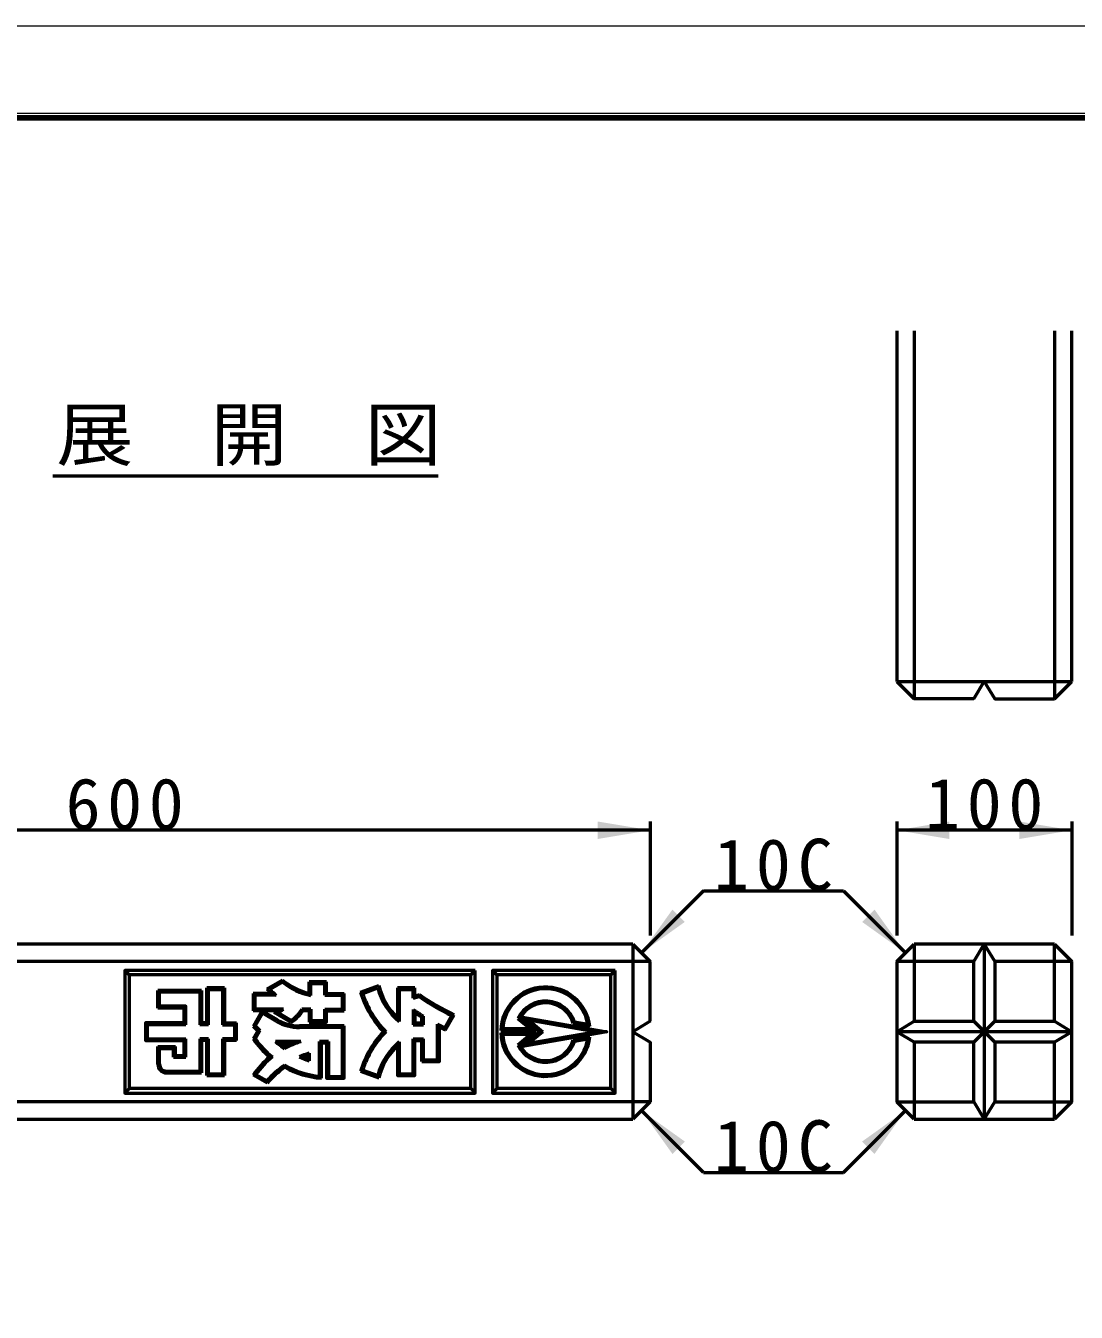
# Model space of a CAD drawing. Units: millimetres, scale not verified, with parts at other scales. Extents: x -2102 to 2102, y -1485 to 1485.
# Drawn here: x -903 to 296, y 16 to 1485 of the extents above; entities that cross this region are included whole.
import ezdxf
from ezdxf.enums import TextEntityAlignment as Align

# ---------------------------------------------------------------- set-up
doc = ezdxf.new("R2010")
doc.units = ezdxf.units.MM
doc.header["$LTSCALE"] = 5
doc.layers.add('0-0_V-nasSTD', color=7, linetype='Continuous', lineweight=50)
doc.styles.add('ＭＳ ゴシック', font='')
doc.styles.get('ＭＳ ゴシック').set_extended_font_data('MS Gothic')

msp = doc.modelspace()

# ---------------------------------------------------------------- linework, layer by layer
at = {"layer": '0-0_V-nasSTD'}
for p, q in [((91.421, 1136.49), (91.421, 736.49)), ((111.421, 1136.49), (111.421, 716.49)), ((271.421, 1136.49), (271.421, 716.49)), ((291.421, 736.49), (291.421, 1136.49)), ((-872.082, 971.294), (-432.082, 971.294)), ((91.421, 736.49), (111.421, 716.49)), ((91.421, 736.49), (291.421, 736.49)), ((271.421, 716.49), (291.421, 736.49)), ((179.421, 716.49), (111.421, 716.49)), ((-190, 576.49), (-190, 446.49)), ((91.421, 576.49), (91.421, 446.49)), ((291.421, 576.49), (291.421, 446.49)), ((-190, 566.49), (-1390, 566.49)), ((291.421, 566.49), (91.421, 566.49)), ((-129.289, 497.201), (-200, 426.49)), ((-129.289, 497.201), (30.711, 497.201)), ((30.711, 497.201), (101.421, 426.49)), ((-210, 436.49), (-1370, 436.49)), ((-210, 436.49), (-190, 416.49)), ((-210, 436.49), (-210, 236.49)), ((91.421, 416.49), (111.421, 436.49)), ((271.421, 436.49), (111.421, 436.49)), ((191.421, 436.49), (191.421, 236.49)), ((271.421, 436.49), (291.421, 416.49)), ((-190, 416.49), (-1390, 416.49)), ((-190, 348.49), (-190, 416.49)), ((91.421, 416.49), (91.421, 256.49)), ((291.421, 416.49), (203.421, 416.49)), ((291.421, 256.49), (291.421, 416.49)), ((-790, 406.49), (-785, 401.49)), ((-785, 401.49), (-785, 271.49)), ((-390, 406.49), (-395, 401.49)), ((-370, 406.49), (-365, 401.49)), ((-365, 401.49), (-365, 271.49)), ((-235, 401.49), (-365, 401.49)), ((-230, 406.49), (-235, 401.49)), ((-235, 271.49), (-235, 401.49)), ((-702.214, 383.49), (-752.214, 383.49)), ((-752.214, 363.49), (-752.214, 383.49)), ((-752.214, 383.49), (-750.214, 381.49)), ((-702.214, 383.49), (-704.214, 381.49)), ((-702.214, 383.49), (-702.214, 346.49)), ((-676.214, 386.49), (-696.214, 386.49)), ((-696.214, 346.49), (-696.214, 386.49)), ((-696.214, 386.49), (-694.214, 384.49)), ((-694.214, 344.49), (-694.214, 384.49)), ((-678.214, 384.49), (-694.214, 384.49)), ((-676.214, 386.49), (-678.214, 384.49)), ((-678.214, 384.49), (-678.214, 344.49)), ((-676.214, 386.49), (-676.214, 346.49)), ((-609.744, 395.26), (-627.582, 384.962)), ((-624.309, 384.542), (-627.582, 384.962)), ((-609.872, 392.877), (-624.309, 384.542)), ((-609.872, 392.877), (-609.744, 395.26)), ((-559.464, 393.275), (-579.464, 393.275)), ((-579.464, 380.275), (-579.464, 393.275)), ((-579.464, 393.275), (-577.464, 391.275)), ((-577.464, 377.792), (-577.464, 391.275)), ((-559.464, 393.275), (-561.464, 391.275)), ((-559.464, 380.275), (-559.464, 393.275)), ((-520.714, 381.49), (-499.856, 389.082)), ((-518.278, 380.248), (-501.174, 386.474)), ((-499.856, 389.082), (-501.174, 386.474)), ((-458.714, 386.49), (-478.714, 386.49)), ((-478.714, 386.49), (-478.714, 352.49)), ((-478.714, 386.49), (-476.714, 384.49)), ((-458.714, 386.49), (-460.714, 384.49)), ((-458.714, 377.446), (-458.714, 386.49)), ((-704.214, 381.49), (-750.214, 381.49)), ((-750.214, 365.49), (-750.214, 381.49)), ((-704.214, 381.49), (-704.214, 344.49)), ((-643.464, 380.275), (-643.464, 360.275)), ((-622.58, 380.275), (-643.464, 380.275)), ((-643.464, 380.275), (-641.464, 378.275)), ((-641.464, 378.275), (-641.464, 362.275)), ((-616.913, 378.275), (-641.464, 378.275)), ((-622.58, 380.275), (-616.913, 378.275)), ((-579.464, 380.275), (-577.464, 377.792)), ((-559.464, 380.275), (-561.464, 378.275)), ((-561.464, 378.275), (-541.464, 378.275)), ((-559.464, 380.275), (-539.464, 380.275)), ((-539.464, 380.275), (-541.464, 378.275)), ((-541.464, 362.275), (-541.464, 378.275)), ((-539.464, 360.275), (-539.464, 380.275)), ((-520.714, 381.49), (-518.278, 380.248)), ((-458.714, 377.446), (-460.714, 374.84)), ((-460.714, 374.84), (-453.995, 376.64)), ((-458.714, 377.446), (-453.623, 378.81)), ((-453.995, 376.64), (-453.623, 378.81)), ((-750.214, 365.49), (-752.214, 363.49)), ((-722.214, 363.49), (-752.214, 363.49)), ((-722.214, 363.49), (-720.214, 365.49)), ((-722.214, 346.49), (-722.214, 363.49)), ((-641.464, 362.275), (-643.464, 360.275)), ((-615.526, 360.275), (-643.464, 360.275)), ((-608.822, 362.275), (-641.464, 362.275)), ((-632.732, 357.542), (-640.965, 343.283)), ((-632.732, 357.542), (-633.464, 360.275)), ((-616.622, 348.241), (-632.732, 357.542)), ((-599.877, 347.151), (-619.527, 358.496)), ((-615.1, 358.249), (-619.527, 358.496)), ((-615.526, 360.275), (-608.822, 362.275)), ((-599.886, 349.466), (-615.1, 358.249)), ((-577.464, 362.275), (-587.907, 362.275)), ((-586.838, 360.275), (-587.907, 362.275)), ((-579.464, 360.275), (-586.838, 360.275)), ((-579.464, 360.275), (-577.464, 362.275)), ((-579.464, 360.275), (-579.464, 347.275)), ((-577.464, 362.275), (-577.464, 349.275)), ((-561.464, 362.275), (-541.464, 362.275)), ((-561.464, 349.275), (-561.464, 362.275)), ((-561.464, 362.275), (-559.464, 360.275)), ((-559.464, 360.275), (-539.464, 360.275)), ((-541.464, 362.275), (-539.464, 360.275)), ((-460.714, 361.896), (-460.714, 344.49)), ((-458.714, 358.137), (-460.714, 361.896)), ((-458.714, 358.137), (-458.714, 346.49)), ((-450.714, 353.007), (-448.714, 354.126)), ((-450.714, 346.49), (-450.714, 353.007)), ((-448.714, 344.49), (-448.714, 354.126)), ((-424.6, 341.079), (-416.601, 354.934)), ((-423.786, 338.49), (-413.786, 355.81)), ((-413.786, 355.81), (-416.601, 354.934)), ((-328.943, 350.029), (-335.919, 353.272)), ((-766.214, 346.49), (-764.214, 344.49)), ((-720.214, 344.49), (-764.214, 344.49)), ((-764.214, 344.49), (-764.214, 328.49)), ((-722.214, 346.49), (-720.214, 344.49)), ((-704.214, 344.49), (-702.214, 346.49)), ((-694.214, 344.49), (-704.214, 344.49)), ((-696.214, 346.49), (-702.214, 346.49)), ((-694.214, 344.49), (-696.214, 346.49)), ((-676.214, 346.49), (-678.214, 344.49)), ((-678.214, 344.49), (-664.214, 344.49)), ((-676.214, 346.49), (-662.214, 346.49)), ((-662.214, 346.49), (-664.214, 344.49)), ((-664.214, 328.49), (-664.214, 344.49)), ((-662.214, 326.49), (-662.214, 346.49)), ((-640.965, 343.283), (-643.464, 342.954)), ((-643.464, 342.954), (-638.103, 337.593)), ((-635.604, 337.922), (-641.099, 328.404)), ((-640.965, 343.283), (-635.604, 337.922)), ((-635.604, 337.922), (-638.103, 337.593)), ((-599.877, 347.151), (-599.886, 349.466)), ((-539.464, 343.275), (-590.622, 343.275)), ((-541.464, 341.275), (-590.622, 341.275)), ((-579.464, 347.275), (-577.464, 349.275)), ((-577.464, 349.275), (-561.464, 349.275)), ((-561.464, 349.275), (-559.464, 347.275)), ((-539.464, 343.275), (-541.464, 341.275)), ((-541.464, 285.275), (-541.464, 341.275)), ((-478.714, 352.49), (-476.714, 348.142)), ((-458.714, 346.49), (-460.714, 344.49)), ((-460.714, 344.49), (-448.714, 344.49)), ((-458.714, 346.49), (-450.714, 346.49)), ((-450.714, 346.49), (-448.714, 344.49)), ((-432.714, 304.49), (-432.714, 345.112)), ((-430.714, 341.847), (-432.714, 345.112)), ((-424.6, 341.079), (-423.786, 338.49)), ((-360.585, 337.74), (-358.492, 339.74)), ((-326.793, 339.74), (-358.492, 339.74)), ((-338.593, 352.252), (-341.1, 351.745)), ((-341.1, 351.745), (-326.793, 339.74)), ((-328.943, 350.029), (-312.808, 336.49)), ((-326.793, 339.74), (-321.298, 337.74)), ((-276.372, 347.486), (-277.918, 345.725)), ((-258.947, 342.426), (-277.918, 345.725)), ((-261.322, 344.869), (-276.372, 347.486)), ((-261.322, 344.869), (-258.947, 342.426)), ((179.421, 348.49), (203.421, 324.49)), ((203.421, 348.49), (179.421, 324.49)), ((-766.214, 326.49), (-764.214, 328.49)), ((-764.214, 328.49), (-720.214, 328.49)), ((-720.214, 328.49), (-722.214, 326.49)), ((-722.214, 309.49), (-722.214, 326.49)), ((-720.214, 307.49), (-720.214, 328.49)), ((-694.214, 328.49), (-704.214, 328.49)), ((-704.214, 328.49), (-704.214, 291.49)), ((-704.214, 328.49), (-702.214, 326.49)), ((-696.214, 326.49), (-702.214, 326.49)), ((-702.214, 326.49), (-702.214, 289.49)), ((-696.214, 326.49), (-694.214, 328.49)), ((-696.214, 286.49), (-696.214, 326.49)), ((-694.214, 288.49), (-694.214, 328.49)), ((-664.214, 328.49), (-678.214, 328.49)), ((-678.214, 328.49), (-678.214, 288.49)), ((-678.214, 328.49), (-676.214, 326.49)), ((-676.214, 326.49), (-676.214, 286.49)), ((-662.214, 326.49), (-676.214, 326.49)), ((-664.214, 328.49), (-662.214, 326.49)), ((-638.103, 337.593), (-643.464, 328.308)), ((-641.099, 328.404), (-643.464, 328.308)), ((-588.929, 325.275), (-617.933, 325.275)), ((-612.434, 323.275), (-617.933, 325.275)), ((-599.569, 323.275), (-612.434, 323.275)), ((-599.569, 323.275), (-588.929, 325.275)), ((-557.464, 325.275), (-567.464, 325.275)), ((-567.464, 285.444), (-567.464, 325.275)), ((-565.464, 323.275), (-567.464, 325.275)), ((-565.464, 283.275), (-565.464, 323.275)), ((-559.464, 323.275), (-565.464, 323.275)), ((-559.464, 323.275), (-557.464, 325.275)), ((-557.464, 325.275), (-557.464, 285.275)), ((-492.032, 336.49), (-494.714, 336.49)), ((-478.714, 320.49), (-476.714, 324.838)), ((-476.714, 324.838), (-476.714, 288.49)), ((-460.714, 328.49), (-448.714, 328.49)), ((-460.714, 288.49), (-460.714, 328.49)), ((-458.714, 326.49), (-460.714, 328.49)), ((-458.714, 326.49), (-450.714, 326.49)), ((-450.714, 326.49), (-448.714, 328.49)), ((-450.714, 302.49), (-450.714, 326.49)), ((-448.714, 304.49), (-448.714, 328.49)), ((-358.492, 333.24), (-360.585, 335.24)), ((-326.793, 333.24), (-358.492, 333.24)), ((-326.793, 333.24), (-341.1, 321.235)), ((-312.808, 336.49), (-328.943, 322.951)), ((-321.298, 335.24), (-326.793, 333.24)), ((-258.947, 330.554), (-277.918, 327.255)), ((-277.918, 327.255), (-276.372, 325.494)), ((-261.322, 328.111), (-276.372, 325.494)), ((-258.947, 330.554), (-261.322, 328.111)), ((-239.4, 336.49), (-251.075, 336.49)), ((291.421, 336.49), (91.421, 336.49)), ((111.421, 324.49), (111.421, 236.49)), ((-752.214, 299.49), (-752.214, 319.49)), ((-752.214, 319.49), (-732.214, 319.49)), ((-752.214, 319.49), (-750.214, 317.49)), ((-750.214, 299.49), (-750.214, 317.49)), ((-750.214, 317.49), (-734.214, 317.49)), ((-732.214, 319.49), (-734.214, 317.49)), ((-734.214, 307.49), (-734.214, 317.49)), ((-732.214, 309.49), (-734.214, 307.49)), ((-732.214, 309.49), (-732.214, 319.49)), ((-732.214, 309.49), (-722.214, 309.49)), ((-720.214, 307.49), (-722.214, 309.49)), ((-607.302, 319.445), (-607.415, 317.097)), ((-579.464, 311.954), (-581.464, 309.174)), ((-581.464, 309.174), (-581.464, 306.188)), ((-579.464, 311.954), (-579.464, 303.409)), ((-338.593, 320.728), (-341.1, 321.235)), ((-328.943, 322.951), (-335.919, 319.708)), ((-734.214, 307.49), (-720.214, 307.49)), ((-621.429, 307.681), (-624.552, 307.681)), ((-607.443, 298.227), (-607.302, 295.916)), ((-585.464, 307.681), (-590.596, 307.679)), ((-581.464, 306.188), (-579.464, 303.409)), ((-448.714, 304.49), (-450.714, 302.49)), ((-448.714, 304.49), (-432.714, 304.49)), ((-432.714, 304.49), (-430.714, 302.49)), ((-742.214, 291.49), (-704.214, 291.49)), ((-742.214, 289.49), (-702.214, 289.49)), ((-704.214, 291.49), (-702.214, 289.49)), ((-696.214, 286.49), (-694.214, 288.49)), ((-696.214, 286.49), (-676.214, 286.49)), ((-694.214, 288.49), (-678.214, 288.49)), ((-678.214, 288.49), (-676.214, 286.49)), ((-640.566, 287.69), (-643.464, 287.054)), ((-627.297, 277.719), (-643.464, 287.054)), ((-627.717, 280.272), (-640.566, 287.69)), ((-627.717, 280.272), (-627.297, 277.719)), ((-567.464, 285.444), (-565.464, 283.275)), ((-559.464, 283.275), (-557.464, 285.275)), ((-557.464, 285.275), (-541.464, 285.275)), ((-541.464, 285.275), (-539.464, 283.275)), ((-518.278, 292.732), (-520.714, 291.49)), ((-520.714, 291.49), (-499.856, 283.898)), ((-518.278, 292.732), (-501.174, 286.506)), ((-501.174, 286.506), (-499.856, 283.898)), ((-476.714, 288.49), (-478.714, 286.49)), ((-476.714, 288.49), (-460.714, 288.49)), ((-460.714, 288.49), (-458.714, 286.49)), ((-785, 271.49), (-790, 266.49)), ((-395, 271.49), (-785, 271.49)), ((-395, 271.49), (-390, 266.49)), ((-365, 271.49), (-370, 266.49)), ((-235, 271.49), (-365, 271.49)), ((-235, 271.49), (-230, 266.49)), ((-190, 256.49), (-1390, 256.49)), ((-190, 256.49), (-210, 236.49)), ((111.421, 236.49), (91.421, 256.49)), ((291.421, 256.49), (271.421, 236.49)), ((-1370, 236.49), (-210, 236.49)), ((-129.289, 175.779), (-200, 246.49)), ((30.711, 175.779), (101.421, 246.49)), ((111.421, 236.49), (271.421, 236.49)), ((-129.289, 175.779), (30.711, 175.779))]:
    msp.add_line(p, q, dxfattribs=at)
at = {"layer": '0-0_V-nasSTD', "lineweight": 18}
for points in [[(-2102.5, -1485), (-2102.5, 1485), (2102.5, 1485), (2102.5, -1485)], [(-2002.5, -1385), (-2002.5, 1385), (2002.5, 1385), (2002.5, -1385)]]:
    msp.add_lwpolyline(points, close=True, dxfattribs=at)
at = {"layer": '0-0_V-nasSTD', "lineweight": 100}
msp.add_lwpolyline([(1997.5, -1380), (1997.5, 1380), (-1997.5, 1380)], dxfattribs=at)
at = {"layer": '0-0_V-nasSTD'}
for points in [[(179.421, 716.49), (191.421, 736.49), (203.421, 716.49), (271.421, 716.49)], [(111.421, 436.49), (111.421, 348.49), (179.421, 348.49), (179.421, 416.49), (91.421, 416.49)], [(179.421, 416.49), (191.421, 436.49), (203.421, 416.49)], [(203.421, 416.49), (203.421, 348.49), (271.421, 348.49), (271.421, 436.49)], [(-395, 271.49), (-395, 401.49), (-785, 401.49)], [(-561.464, 378.275), (-561.464, 391.275), (-577.464, 391.275)], [(-460.714, 374.84), (-460.714, 384.49), (-476.714, 384.49), (-476.714, 348.142)], [(-720.214, 344.49), (-720.214, 365.49), (-750.214, 365.49)], [(-615.622, 349.973), (-633.464, 360.275), (-643.464, 342.954)], [(-579.464, 347.275), (-559.464, 347.275), (-559.464, 360.275)], [(-335.919, 353.272), (-239.4, 336.49), (-335.919, 319.708)], [(-335.919, 353.272), (-315.919, 336.49), (-335.919, 319.708)], [(-722.214, 346.49), (-766.214, 346.49), (-766.214, 326.49), (-722.214, 326.49)], [(-559.464, 323.275), (-559.464, 283.275), (-539.464, 283.275), (-539.464, 343.275)], [(-450.714, 302.49), (-430.714, 302.49), (-430.714, 341.847)], [(-338.593, 352.252), (-321.298, 337.74), (-360.585, 337.74)], [(-328.943, 350.029), (-251.075, 336.49), (-328.943, 322.951)], [(-190, 348.49), (-210, 336.49), (-190, 324.49), (-190, 256.49)], [(111.421, 324.49), (91.421, 336.49), (111.421, 348.49)], [(271.421, 348.49), (291.421, 336.49), (271.421, 324.49)], [(-478.714, 320.49), (-478.714, 286.49), (-458.714, 286.49), (-458.714, 326.49)], [(-360.585, 335.24), (-321.298, 335.24), (-338.593, 320.728)], [(91.421, 256.49), (179.421, 256.49), (179.421, 324.49), (111.421, 324.49)], [(203.421, 324.49), (203.421, 256.49), (291.421, 256.49)], [(271.421, 236.49), (271.421, 324.49), (203.421, 324.49)], [(179.421, 256.49), (191.421, 236.49), (203.421, 256.49)]]:
    msp.add_lwpolyline(points, dxfattribs=at)
for points in [[(-390, 406.49), (-790, 406.49), (-790, 266.49), (-390, 266.49)], [(-230, 406.49), (-370, 406.49), (-370, 266.49), (-230, 266.49)]]:
    msp.add_lwpolyline(points, close=True, dxfattribs=at)
for centre, radius, start, end in [((-568.912, 442.567), 82.222, 224.47498, 229.25333), ((-567.545, 444.026), 82.222, 226.34007, 233.0993), ((-559.799, 458.095), 82.222, 232.4835, 257.59364), ((-558.912, 459.887), 82.222, 231.81299, 255.52502), ((-428.026, 406.18), 75.756, 195.07774, 230.00643), ((-426.294, 407.181), 75.756, 193.82233, 226.2144), ((-309.6, 336.49), 51, 6.68409, 178.59555), ((-309.6, 336.49), 49, 9.8461, 176.19698), ((-411.567, 414.542), 114.042, 196.84723, 223.1895), ((-409.835, 415.542), 114.042, 198.02806, 223.88293), ((-302.704, 594.209), 265, 235.18648, 244.54519), ((-301.704, 595.941), 265, 235.02089, 244.97911), ((-309.6, 336.49), 35, 18.31075, 154.1597), ((-309.6, 336.49), 33, 16.25085, 151.46943), ((-632.189, 392.372), 36.165, 290.49537, 297.4362), ((-631.377, 390.544), 36.165, 296.74914, 308.58464), ((-621.653, 381.826), 39, 303.92657, 329.9126), ((-620.234, 380.416), 39, 301.46522, 328.90504), ((-310.724, 580.364), 265, 235.5282, 238.61961), ((-311.704, 578.621), 265, 236.30628, 238.36106), ((-590.622, 393.275), 52, 240, 270), ((-590.622, 393.275), 50, 240, 270), ((-310.724, 580.364), 265, 242.59094, 244.55005), ((-311.704, 578.621), 265, 243.3145, 244.97911), ((-556.264, 389.276), 106.4, 214.96034, 230.07385), ((-554.79, 390.628), 106.4, 215.78916, 231.22173), ((-547.493, 405.019), 106.4, 228.54498, 235.7241), ((-546.264, 406.597), 106.4, 231.54545, 234.99368), ((-555.321, 224.322), 106.4, 108.41312, 119.31464), ((-556.264, 226.086), 106.4, 114.0163, 118.66462), ((-411.567, 258.438), 114.042, 136.8105, 163.15277), ((-409.835, 257.438), 114.042, 136.11707, 161.97194), ((-428.026, 266.8), 75.756, 129.99357, 164.92226), ((-309.6, 336.49), 51, 181.40445, 353.31591), ((-309.6, 336.49), 49, 183.80302, 350.1539), ((-309.6, 336.49), 35, 205.8403, 341.68925), ((-309.6, 336.49), 33, 208.53057, 343.74915), ((-546.943, 210.646), 106.4, 107.79698, 114.22158), ((-546.264, 208.765), 106.4, 109.31898, 111.61827), ((-426.294, 265.799), 75.756, 133.7856, 166.17767), ((-742.214, 299.49), 10, 180, 270), ((-742.214, 299.49), 8, 180, 270), ((-556.264, 226.086), 106.4, 129.92615, 145.03966), ((-554.79, 224.734), 106.4, 128.77827, 143.7229), ((-547.61, 210.244), 106.4, 124.21749, 138.84086), ((-546.264, 208.765), 106.4, 125.00632, 139.60396), ((-555.686, 391.191), 106.4, 240.89317, 263.64433), ((-556.264, 389.276), 106.4, 241.33538, 265.03966), ((-546.983, 404.73), 106.4, 245.80202, 252.22562), ((-546.264, 406.597), 106.4, 248.38173, 250.68102)]:
    msp.add_arc(centre, radius, start, end, dxfattribs=at)
for points in [[(-250, 556.49), (-250, 576.49), (-190, 566.49)], [(91.421, 566.49), (151.421, 556.49), (151.421, 576.49)], [(231.421, 556.49), (231.421, 576.49), (291.421, 566.49)], [(-200, 426.49), (-164.645, 475.987), (-150.503, 461.845)], [(51.924, 461.845), (66.066, 475.987), (101.421, 426.49)], [(-200, 246.49), (-164.645, 196.992), (-150.503, 211.135)], [(51.924, 211.135), (66.066, 196.992), (101.421, 246.49)]]:
    msp.add_solid(points, dxfattribs=at)

# ---------------------------------------------------------------- texts
at = {"layer": '0-0_V-nasSTD', "style": 'ＭＳ ゴシック', "width": 1.1}
msp.add_text('展\u3000開\u3000図', height=58.65, dxfattribs=at).set_placement((-868.082, 971.294), align=Align.BOTTOM_LEFT)
at = {"layer": '0-0_V-nasSTD', "char_height": 58.65, "attachment_point": 7, "style": 'ＭＳ ゴシック'}
for s, insert in [('\\T1.19;600', (-857.5, 566.49)), ('\\T1.19;100', (123.921, 566.49)), ('\\T1.2;10C', (-117.289, 497.201)), ('\\T1.2;10C', (-117.289, 175.779))]:
    msp.add_mtext(s, dxfattribs=dict(at, insert=insert))

doc.saveas('drawing.dxf')
